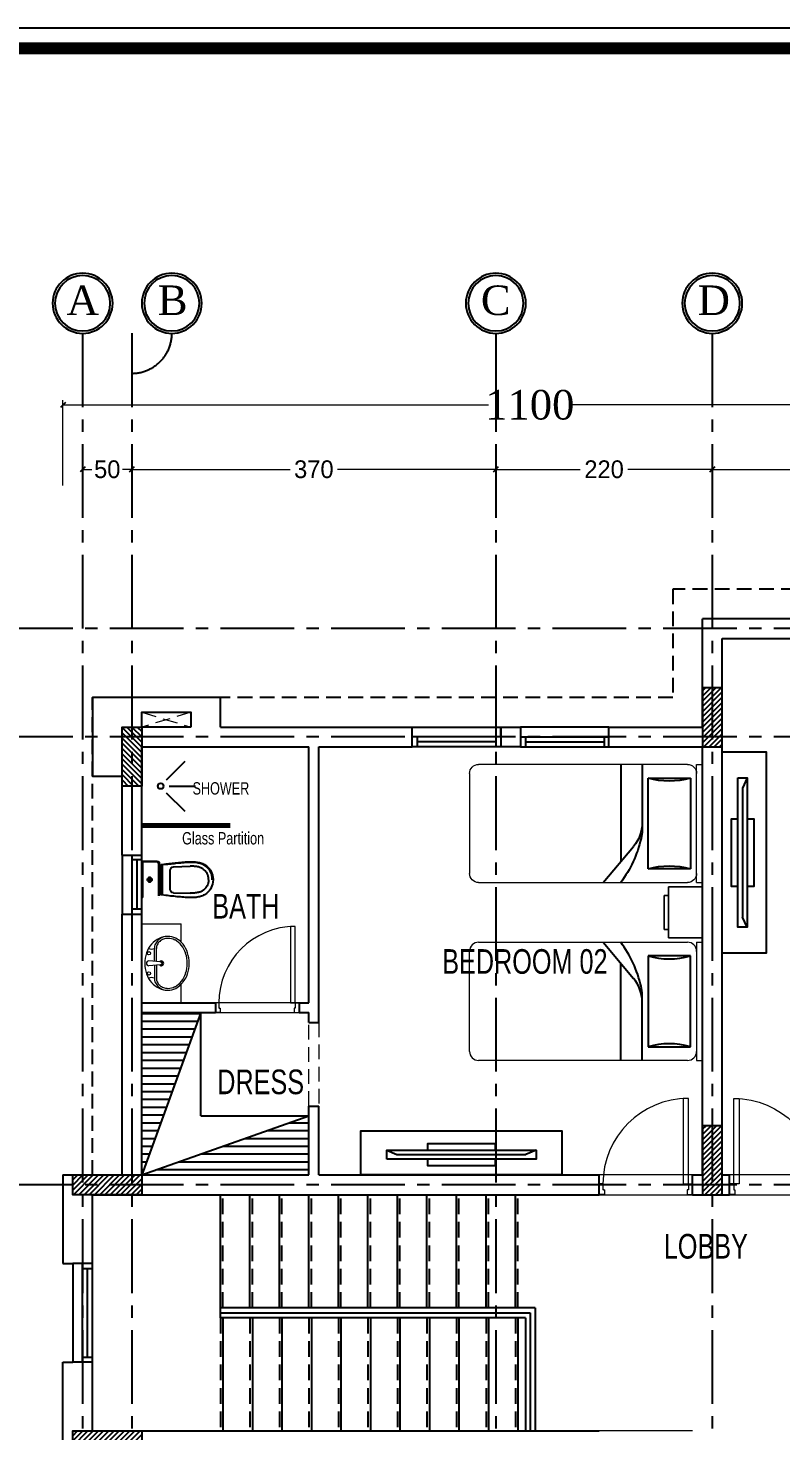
# Model space of a CAD drawing. Header units: centimetres. Extents: x 7997 to 116674, y 1017 to 13844.
# Drawn here: x 95460 to 96225, y 9347 to 10772 of the extents above; entities that cross this region are included whole.
import ezdxf
from ezdxf.enums import TextEntityAlignment as Align

# ---------------------------------------------------------------- set-up
doc = ezdxf.new("R2010")
doc.units = ezdxf.units.CM
doc.header["$LTSCALE"] = 200
doc.header["$PDMODE"] = 2
for name, pattern in [('$0$$1$DASHED', [0.75, 0.5, -0.25]), ('$1$HIDDEN2', [4.7625, 3.175, -1.5875]), ('A-106-Typical Floor Plan$0$HIDDEN', [0.375, 0.25, -0.125]), ('CENTER2', [1.125, 0.75, -0.125, 0.125, -0.125]), ('DASHED', [0.75, 0.5, -0.25])]:
    doc.linetypes.add(name, pattern=pattern)
for name, color, linetype, lineweight in [('$0$$1$HAT', 8, 'Continuous', 9), ('$1$FIXTURE', 6, 'Continuous', 13), ('$1$WALL', 3, 'Continuous', 25), ('FIXTURE', 6, 'Continuous', 13), ('HA', 251, 'Continuous', 0), ('HAT', 8, 'Continuous', 9), ('Layer1', 67, 'Continuous', 9), ('TEXT', 6, 'Continuous', 18), ('WALL', 3, 'Continuous', 25)]:
    doc.layers.add(name, color=color, linetype=linetype, lineweight=lineweight)
for name, color, linetype in [('$0$GRID', 9, 'Continuous'), ('$0$GRID @ 1', 9, 'Continuous'), ('$1$STEPS', 7, 'Continuous'), ('$1$Z-RUBBER', 8, 'Continuous'), ('AXIS', 9, 'CENTER2'), ('BATH-FUR', 8, 'Continuous'), ('COL', 1, 'Continuous'), ('CPBRD-LINES', 11, 'Continuous'), ('DIM', 11, 'Continuous'), ('FUR-DETL', 15, 'Continuous'), ('WIN', 6, 'Continuous'), ('WINDOR', 6, 'Continuous'), ('wipeout', 85, 'Continuous'), ('Z-RUBBER', 8, 'Continuous')]:
    doc.layers.add(name, color=color, linetype=linetype)
doc.styles.add('$0$GRID', font='times.ttf', dxfattribs={"height": 40})
doc.styles.add('style8', font='swisscl.ttf', dxfattribs={"width": 0.8})
doc.styles.add('T1', font='times.ttf')
doc.styles.add('T2', font='')
doc.styles.get('T2').set_extended_font_data('Elisia')
doc.dimstyles.new('NORMAL', dxfattribs={"dimtxt": 18, "dimasz": 5, "dimexe": 5, "dimexo": 5, "dimgap": 1, "dimtad": 0, "dimdec": 0, "dimdsep": 46, "dimtxsty": 'T2', "dimblk1": 'OBLIQUE', "dimblk2": 'OBLIQUE', "dimsah": 1, "dimcen": 0.09, "dimclrd": 4, "dimclre": 4, "dimclrt": 6, "dimadec": 0, "dimazin": 0, "dimtfac": 1, "dimtdec": 0, "dimtofl": 0, "dimtmove": 1, "dimatfit": 2, "dimldrblk": 'OPEN30', "dimfxl": 0, "dimtolj": 1, "dimtzin": 0, "dimlwd": 5, "dimlwe": 5, "dimarcsym": 0})
pattern_1 = [(360, (-18575.255, 12335.017), (9e-15, 7.9375), [])]
pattern_2 = [(45, (-21734.0303, -7392.24753), (-0.08838834765, 0.08838834765), [])]
pattern_3 = [(45, (-33014.8116, -54636.4848), (-2.65165043, 2.65165043), [])]

# ---------------------------------------------------------------- blocks, each defined once
blk = doc.blocks.new('tv')
at = {"layer": 'DIM'}
for p, q in [((36173.4, 35925.4), (36168.8, 35915.1)), ((36168.8, 35915.1), (36168.8, 35783.9)), ((36173.4, 35773.6), (36168.8, 35783.9))]:
    blk.add_line(p, q, dxfattribs=at)
blk.add_lwpolyline([(36164.1, 35925.4), (36173.4, 35925.4), (36173.4, 35773.6), (36164.1, 35773.6)], close=True, dxfattribs=at)
for points in [[(36164.1, 35815.2), (36157.4, 35815.2), (36157.4, 35883.8), (36164.1, 35883.8)], [(36173.4, 35883.8), (36180.1, 35883.8), (36180.1, 35815.2), (36173.4, 35815.2)]]:
    blk.add_lwpolyline(points, dxfattribs=at)
blk = doc.blocks.new('A$C05C90BB0')
for p, q in [((0, 2.499), (0, 2.566)), ((0, 2.566), (1.3, 2.566)), ((0, 2.499), (1.3, 2.499)), ((1.3, 2.499), (1.3, 2.566)), ((0, 0.1), (0, 2.399)), ((1.3, 2.399), (1.3, 0.1)), ((1.2, 0), (0.1, 0))]:
    blk.add_line(p, q)
for centre, start, end in [((0.1, 2.399), 90, 180), ((1.2, 2.399), 0, 90), ((0.1, 0.1), 180, 270), ((1.2, 0.1), 270, 0)]:
    blk.add_arc(centre, 0.1, start, end)
at = {"layer": 'FUR-DETL'}
for p, q in [((0.15, 2.433), (0.15, 1.966)), ((1.15, 2.433), (0.15, 2.433)), ((1.15, 1.966), (1.15, 2.433)), ((0.15, 1.966), (1.15, 1.966)), ((1.3, 1.899), (0.576, 1.899)), ((0, 1.471), (0.398, 1.805)), ((1.3, 1.666), (0.233, 1.666))]:
    blk.add_line(p, q, dxfattribs=at)
for centre, radius, start, end in [((-0.65, 2.199), 0.833, 343.7398, 16.2602), ((1.949, 2.199), 0.833, 163.7398, 196.2602), ((0.797, 0.569), 1.356, 103.3928, 126.0202), ((0.655, 1.5), 0.4, 90, 130.1059), ((0.576, 1.5), 0.4, 90, 103.3928)]:
    blk.add_arc(centre, radius, start, end, dxfattribs=at)
at = {"layer": 'HAT', "ltscale": 150}
for points in [[(-0.609, 2.19), (-0.609, 2.564), (-0.048, 2.564), (-0.048, 2.19)], [(-0.516, 2.143), (-0.516, 2.19), (-0.142, 2.19), (-0.142, 2.143)]]:
    blk.add_lwpolyline(points, close=True, dxfattribs=at)
blk = doc.blocks.new('08-TITLE SHEET-selattin', base_point=(45714.8, -203081.4))
at = {"color": 0}
blk.add_lwpolyline([(51244.8, -203081.4), (45714.8, -203081.4), (45714.8, -206921.4), (51244.8, -206921.4)], close=True, dxfattribs=at)
at = {"color": 0, "linetype": 'ByBlock', "const_width": 17}
blk.add_lwpolyline([(45744.3, -206891.9), (51215.3, -206891.9), (51215.3, -203110.8), (45744.3, -203110.8)], close=True, dxfattribs=at)
at = {"layer": 'HA', "ltscale": 1.2}
blk.add_lwpolyline([(45714.8, -203081.4), (51244.8, -203081.4), (51244.8, -206921.4), (45714.8, -206921.4)], close=True, dxfattribs=at)
blk = doc.blocks.new('A$C397E50C8')
at = {"layer": 'Layer1', "color": 8}
for p, q in [((0.385, 0.322), (0.375, 0.441)), ((0.415, 0.322), (0.424, 0.441)), ((0.8, 0.514), (0.8, 0.114)), ((0.38, 0.385), (0.248, 0.385)), ((0.38, 0.365), (0.248, 0.365)), ((0.42, 0.385), (0.552, 0.385)), ((0.42, 0.365), (0.552, 0.365)), ((0, 0.114), (0.187, 0.114)), ((0.616, 0.114), (0.8, 0.114))]:
    blk.add_line(p, q, dxfattribs=at)
for centre in [(0.298, 0.441), (0.502, 0.441)]:
    blk.add_circle(centre, 0.017, dxfattribs=at)
for centre, radius, start, end in [((0.386, 0.206), 0.275, 109.7015, 130.8429), ((0.2, 0.414), 0.0561, 328.5927, 32.0804), ((0.4, 0.167), 0.316, 90, 109.7015), ((0.4, 0.441), 0.0245, 0, 180), ((0.4, 0.167), 0.316, 70.2985, 90), ((0.414, 0.206), 0.275, 49.1571, 70.2985), ((0.6, 0.414), 0.0561, 147.9196, 211.4073), ((0.332, 0.247), 0.206, 154.3988, 180), ((0.282, 0.247), 0.156, 159.911, 180), ((0.265, 0.253), 0.138, 138.557, 159.911), ((0.365, 0.231), 0.242, 130.8429, 154.3988), ((0.282, 0.247), 0.136, 159.911, 180), ((0.265, 0.253), 0.118, 138.557, 159.911), ((0.255, 0.262), 0.124, 115.1324, 138.557), ((0.255, 0.262), 0.104, 115.1324, 138.557), ((0.248, 0.277), 0.108, 90, 115.1324), ((0.248, 0.277), 0.0879, 90, 115.1324), ((0.4, 0.314), 0.0245, 130.1483, 49.8517), ((0.4, 0.314), 0.017, 151.52, 28.48), ((0.4, 0.323), 0.015, 184.5957, 355.4043), ((0.552, 0.277), 0.108, 64.8676, 90), ((0.552, 0.277), 0.0879, 64.8676, 90), ((0.545, 0.262), 0.104, 41.443, 64.8676), ((0.435, 0.231), 0.242, 25.6012, 49.1571), ((0.545, 0.262), 0.124, 41.443, 64.8676), ((0.535, 0.253), 0.118, 20.089, 41.443), ((0.535, 0.253), 0.138, 20.089, 41.443), ((0.518, 0.247), 0.136, 0, 20.089), ((0.468, 0.247), 0.206, 0, 25.6012), ((0.518, 0.247), 0.156, 0, 20.089), ((0.298, 0.247), 0.172, 180, 207.7048), ((0.298, 0.247), 0.152, 180, 207.7048), ((0.39, 0.318), 0.287, 211.6966, 225.1435), ((0.347, 0.272), 0.208, 207.7048, 231.7336), ((0.453, 0.272), 0.208, 308.2664, 332.2952), ((0.453, 0.272), 0.228, 315.8627, 332.2952), ((0.502, 0.247), 0.152, 332.2952, 0), ((0.502, 0.247), 0.172, 332.2952, 0), ((0.39, 0.318), 0.287, 225.1435, 230.6034), ((0.355, 0.257), 0.218, 227.5536, 253.317), ((0.379, 0.313), 0.259, 231.7336, 251.9061), ((0.39, 0.318), 0.287, 249.6954, 271.4336), ((0.4, 0.377), 0.326, 251.9061, 270), ((0.4, 0.377), 0.346, 269.5314, 270), ((0.4, 0.377), 0.326, 270, 288.0939), ((0.4, 0.377), 0.346, 270, 288.0939), ((0.421, 0.313), 0.259, 288.0939, 308.2664), ((0.421, 0.313), 0.279, 288.0939, 308.2664), ((0.453, 0.272), 0.228, 308.2664, 315.8627)]:
    blk.add_arc(centre, radius, start, end, dxfattribs=at)
blk = doc.blocks.new('CLOSET')
blk.add_wipeout([(-2144343.954, -2148345.497), (-2144343.793, -2148345.497), (-2144343.787, -2148345.499), (-2144343.779, -2148345.505), (-2144343.778, -2148345.508), (-2144343.775, -2148345.515), (-2144343.774, -2148345.519), (-2144343.774, -2148345.848), (-2144343.776, -2148345.856), (-2144343.779, -2148345.861), (-2144343.781, -2148345.864), (-2144343.783, -2148345.866), (-2144343.789, -2148345.869), (-2144343.792, -2148345.87), (-2144343.796, -2148345.87), (-2144343.954, -2148345.87), (-2144343.954, -2148345.506)]).dxf.layer = 'wipeout'
at = {"layer": 'BATH-FUR', "color": 8, "linetype": 'Continuous'}
for p, q in [((-2144343.954, -2148345.87), (-2144343.954, -2148345.497)), ((-2144343.948, -2148345.864), (-2144343.948, -2148345.504)), ((-2144343.905, -2148345.684), (-2144343.843, -2148345.684)), ((-2144343.874, -2148345.653), (-2144343.874, -2148345.715))]:
    blk.add_line(p, q, dxfattribs=at)
blk.add_circle((-2144343.874, -2148345.684), 0.0231, dxfattribs=at)
blk.add_wipeout([(-2144343.753, -2148345.529), (-2144343.691, -2148345.522), (-2144343.66, -2148345.518), (-2144343.643, -2148345.516), (-2144343.619, -2148345.514), (-2144343.602, -2148345.512), (-2144343.58, -2148345.51), (-2144343.566, -2148345.509), (-2144343.544, -2148345.507), (-2144343.527, -2148345.505), (-2144343.504, -2148345.504), (-2144343.482, -2148345.502), (-2144343.462, -2148345.502), (-2144343.443, -2148345.502), (-2144343.43, -2148345.502), (-2144343.424, -2148345.502), (-2144343.406, -2148345.504), (-2144343.401, -2148345.504), (-2144343.384, -2148345.507), (-2144343.368, -2148345.51), (-2144343.358, -2148345.513), (-2144343.346, -2148345.517), (-2144343.34, -2148345.519), (-2144343.331, -2148345.523), (-2144343.321, -2148345.528), (-2144343.309, -2148345.535), (-2144343.304, -2148345.539), (-2144343.297, -2148345.544), (-2144343.292, -2148345.549), (-2144343.284, -2148345.555), (-2144343.276, -2148345.563), (-2144343.264, -2148345.577), (-2144343.252, -2148345.595), (-2144343.248, -2148345.603), (-2144343.242, -2148345.616), (-2144343.239, -2148345.625), (-2144343.236, -2148345.635), (-2144343.234, -2148345.644), (-2144343.233, -2148345.649), (-2144343.231, -2148345.669), (-2144343.23, -2148345.687), (-2144343.231, -2148345.7), (-2144343.232, -2148345.711), (-2144343.234, -2148345.722), (-2144343.235, -2148345.729), (-2144343.239, -2148345.741), (-2144343.242, -2148345.751), (-2144343.244, -2148345.756), (-2144343.25, -2148345.767), (-2144343.252, -2148345.772), (-2144343.259, -2148345.784), (-2144343.268, -2148345.795), (-2144343.278, -2148345.806), (-2144343.292, -2148345.819), (-2144343.299, -2148345.825), (-2144343.31, -2148345.833), (-2144343.317, -2148345.837), (-2144343.327, -2148345.843), (-2144343.337, -2148345.847), (-2144343.353, -2148345.853), (-2144343.363, -2148345.856), (-2144343.379, -2148345.86), (-2144343.401, -2148345.863), (-2144343.437, -2148345.866), (-2144343.464, -2148345.866), (-2144343.494, -2148345.865), (-2144343.519, -2148345.863), (-2144343.544, -2148345.861), (-2144343.577, -2148345.858), (-2144343.611, -2148345.855), (-2144343.627, -2148345.853), (-2144343.656, -2148345.85), (-2144343.673, -2148345.848), (-2144343.694, -2148345.846), (-2144343.722, -2148345.842), (-2144343.753, -2148345.839), (-2144343.753, -2148345.548)]).dxf.layer = 'wipeout'
at = {"color": 8, "ltscale": 0.001, "const_width": 0.000508}
for points in [[(-2144343.954, -2148345.497), (-2144343.796, -2148345.497), (-2144343.791, -2148345.498), (-2144343.784, -2148345.501), (-2144343.779, -2148345.505), (-2144343.776, -2148345.511), (-2144343.774, -2148345.519), (-2144343.774, -2148345.848), (-2144343.776, -2148345.856), (-2144343.779, -2148345.861), (-2144343.781, -2148345.864), (-2144343.785, -2148345.867), (-2144343.792, -2148345.87), (-2144343.796, -2148345.87), (-2144343.954, -2148345.87), (-2144343.954, -2148345.497)], [(-2144343.753, -2148345.529), (-2144343.753, -2148345.839), (-2144343.651, -2148345.85), (-2144343.586, -2148345.857), (-2144343.527, -2148345.862), (-2144343.487, -2148345.865), (-2144343.446, -2148345.866), (-2144343.421, -2148345.865), (-2144343.401, -2148345.863), (-2144343.379, -2148345.86), (-2144343.363, -2148345.856), (-2144343.347, -2148345.851), (-2144343.332, -2148345.845), (-2144343.317, -2148345.837), (-2144343.304, -2148345.829), (-2144343.294, -2148345.821), (-2144343.283, -2148345.811), (-2144343.273, -2148345.801), (-2144343.264, -2148345.79), (-2144343.255, -2148345.778), (-2144343.244, -2148345.756), (-2144343.24, -2148345.746), (-2144343.235, -2148345.729), (-2144343.231, -2148345.708), (-2144343.23, -2148345.693), (-2144343.23, -2148345.681), (-2144343.231, -2148345.665), (-2144343.233, -2148345.649), (-2144343.235, -2148345.639), (-2144343.241, -2148345.62), (-2144343.251, -2148345.598), (-2144343.264, -2148345.577), (-2144343.276, -2148345.563), (-2144343.289, -2148345.551), (-2144343.304, -2148345.539), (-2144343.315, -2148345.532), (-2144343.327, -2148345.525), (-2144343.342, -2148345.518), (-2144343.353, -2148345.515), (-2144343.371, -2148345.51), (-2144343.388, -2148345.506), (-2144343.404, -2148345.504), (-2144343.43, -2148345.502), (-2144343.452, -2148345.502), (-2144343.471, -2148345.502), (-2144343.492, -2148345.503), (-2144343.504, -2148345.504), (-2144343.522, -2148345.505), (-2144343.566, -2148345.509), (-2144343.594, -2148345.511), (-2144343.622, -2148345.514), (-2144343.651, -2148345.517), (-2144343.691, -2148345.522), (-2144343.753, -2148345.529)]]:
    blk.add_lwpolyline(points, dxfattribs=at)
at = {"layer": 'BATH-FUR', "color": 8, "linetype": 'Continuous'}
for p, q in [((-2144343.781, -2148345.519), (-2144343.781, -2148345.848)), ((-2144343.774, -2148345.519), (-2144343.774, -2148345.848)), ((-2144343.746, -2148345.535), (-2144343.746, -2148345.833)), ((-2144343.664, -2148345.584), (-2144343.664, -2148345.782)), ((-2144343.632, -2148345.551), (-2144343.463, -2148345.546)), ((-2144343.796, -2148345.87), (-2144343.954, -2148345.87)), ((-2144343.796, -2148345.864), (-2144343.948, -2148345.864)), ((-2144343.632, -2148345.815), (-2144343.463, -2148345.82))]:
    blk.add_line(p, q, dxfattribs=at)
for points in [[(-2144343.23, -2148345.684), (-2144343.231, -2148345.66), (-2144343.235, -2148345.639), (-2144343.241, -2148345.62), (-2144343.248, -2148345.603), (-2144343.256, -2148345.588), (-2144343.266, -2148345.575), (-2144343.276, -2148345.563), (-2144343.286, -2148345.553), (-2144343.297, -2148345.544), (-2144343.307, -2148345.537), (-2144343.317, -2148345.53), (-2144343.327, -2148345.525), (-2144343.337, -2148345.52), (-2144343.347, -2148345.516), (-2144343.358, -2148345.513), (-2144343.368, -2148345.51), (-2144343.379, -2148345.508), (-2144343.39, -2148345.506), (-2144343.401, -2148345.504), (-2144343.412, -2148345.503), (-2144343.424, -2148345.502), (-2144343.437, -2148345.502), (-2144343.45, -2148345.502), (-2144343.464, -2148345.502), (-2144343.479, -2148345.502), (-2144343.494, -2148345.503), (-2144343.51, -2148345.504), (-2144343.527, -2148345.505), (-2144343.544, -2148345.507), (-2144343.561, -2148345.508), (-2144343.577, -2148345.51), (-2144343.594, -2148345.511), (-2144343.611, -2148345.513), (-2144343.627, -2148345.515), (-2144343.643, -2148345.516), (-2144343.66, -2148345.518), (-2144343.676, -2148345.52), (-2144343.694, -2148345.522), (-2144343.711, -2148345.524), (-2144343.753, -2148345.529), (-2144343.753, -2148345.839), (-2144343.711, -2148345.844), (-2144343.694, -2148345.846), (-2144343.676, -2148345.848), (-2144343.66, -2148345.849), (-2144343.643, -2148345.851), (-2144343.627, -2148345.853), (-2144343.611, -2148345.855), (-2144343.594, -2148345.856), (-2144343.577, -2148345.858), (-2144343.561, -2148345.859), (-2144343.544, -2148345.861), (-2144343.527, -2148345.862), (-2144343.51, -2148345.864), (-2144343.494, -2148345.865), (-2144343.479, -2148345.865), (-2144343.464, -2148345.866), (-2144343.45, -2148345.866), (-2144343.437, -2148345.866), (-2144343.424, -2148345.865), (-2144343.412, -2148345.865), (-2144343.401, -2148345.863), (-2144343.39, -2148345.862), (-2144343.379, -2148345.86), (-2144343.368, -2148345.857), (-2144343.358, -2148345.855), (-2144343.347, -2148345.851), (-2144343.337, -2148345.847), (-2144343.327, -2148345.843), (-2144343.317, -2148345.837), (-2144343.307, -2148345.831), (-2144343.297, -2148345.823), (-2144343.286, -2148345.815), (-2144343.276, -2148345.804), (-2144343.266, -2148345.793), (-2144343.256, -2148345.78), (-2144343.248, -2148345.765), (-2144343.241, -2148345.748), (-2144343.235, -2148345.729), (-2144343.231, -2148345.708), (-2144343.23, -2148345.684)], [(-2144343.237, -2148345.683), (-2144343.238, -2148345.707), (-2144343.241, -2148345.727), (-2144343.247, -2148345.746), (-2144343.254, -2148345.762), (-2144343.262, -2148345.776), (-2144343.271, -2148345.789), (-2144343.281, -2148345.8), (-2144343.291, -2148345.81), (-2144343.301, -2148345.818), (-2144343.311, -2148345.825), (-2144343.32, -2148345.832), (-2144343.33, -2148345.837), (-2144343.34, -2148345.841), (-2144343.35, -2148345.845), (-2144343.36, -2148345.848), (-2144343.37, -2148345.851), (-2144343.38, -2148345.853), (-2144343.391, -2148345.855), (-2144343.401, -2148345.857), (-2144343.413, -2148345.858), (-2144343.424, -2148345.859), (-2144343.437, -2148345.859), (-2144343.45, -2148345.86), (-2144343.464, -2148345.859), (-2144343.478, -2148345.859), (-2144343.494, -2148345.858), (-2144343.51, -2148345.857), (-2144343.526, -2148345.856), (-2144343.543, -2148345.854), (-2144343.56, -2148345.853), (-2144343.577, -2148345.851), (-2144343.594, -2148345.85), (-2144343.61, -2148345.848), (-2144343.626, -2148345.846), (-2144343.643, -2148345.845), (-2144343.659, -2148345.843), (-2144343.676, -2148345.841), (-2144343.693, -2148345.839), (-2144343.711, -2148345.837), (-2144343.746, -2148345.833), (-2144343.746, -2148345.535)], [(-2144343.275, -2148345.682), (-2144343.276, -2148345.664), (-2144343.279, -2148345.648), (-2144343.283, -2148345.634), (-2144343.289, -2148345.622), (-2144343.295, -2148345.611), (-2144343.302, -2148345.602), (-2144343.309, -2148345.593), (-2144343.317, -2148345.586), (-2144343.325, -2148345.579), (-2144343.333, -2148345.573), (-2144343.34, -2148345.568), (-2144343.348, -2148345.565), (-2144343.355, -2148345.561), (-2144343.363, -2148345.558), (-2144343.371, -2148345.556), (-2144343.379, -2148345.554), (-2144343.388, -2148345.552), (-2144343.397, -2148345.55), (-2144343.407, -2148345.549), (-2144343.417, -2148345.548), (-2144343.427, -2148345.547), (-2144343.438, -2148345.546), (-2144343.463, -2148345.546)], [(-2144343.275, -2148345.685), (-2144343.276, -2148345.703), (-2144343.279, -2148345.719), (-2144343.283, -2148345.733), (-2144343.289, -2148345.745), (-2144343.295, -2148345.756), (-2144343.302, -2148345.765), (-2144343.309, -2148345.773), (-2144343.317, -2148345.781), (-2144343.325, -2148345.788), (-2144343.333, -2148345.794), (-2144343.34, -2148345.798), (-2144343.348, -2148345.802), (-2144343.355, -2148345.805), (-2144343.363, -2148345.808), (-2144343.371, -2148345.811), (-2144343.379, -2148345.813), (-2144343.388, -2148345.815), (-2144343.397, -2148345.817), (-2144343.407, -2148345.818), (-2144343.417, -2148345.819), (-2144343.427, -2148345.82), (-2144343.438, -2148345.82), (-2144343.463, -2148345.82)]]:
    blk.add_lwpolyline(points, dxfattribs=at)
for centre, radius, start, end in [((-2144343.631, -2148345.584), 0.0329, 91.6968, 180), ((-2144343.796, -2148345.848), 0.0219, 270, 0), ((-2144343.796, -2148345.848), 0.0153, 270, 0), ((-2144343.631, -2148345.782), 0.0329, 180, 268.3032)]:
    blk.add_arc(centre, radius, start, end, dxfattribs=at)
blk = doc.blocks.new('A$C414D25BB')
at = {"layer": 'Z-RUBBER', "ltscale": 0.05}
h = blk.add_hatch(dxfattribs=at)
h.set_pattern_fill('ANSI31', color=256, style=0)
h.set_pattern_definition(pattern_2)
h.paths.add_polyline_path([(0.114, 0.062, -5.138733), (0.115, 0.062), (0.115, 0.06), (0.116, 0.06), (0.115, 0.058), (0.116, 0.058), (0.115, 0.056), (0.113, 0.058), (0.114, 0.058), (0.113, 0.06), (0.114, 0.06)])
at = {"layer": 'FIXTURE'}
for p, q in [((0.857, 0.916), (0.857, 0.116)), ((0.907, 0.916), (0.857, 0.916)), ((0.907, 0.116), (0.907, 0.916)), ((0.107, 0.116), (0.072, 0.116)), ((0.072, 0.116), (0.072, 0.016)), ((0.122, 0.016), (0.072, 0.016)), ((0.107, 0.116), (0.107, 0.062)), ((0.119, 0.062), (0.107, 0.062)), ((0.112, 0.062), (0.122, 0.062)), ((0.122, 0.062), (0.122, 0.016)), ((0.857, 0.116), (0.907, 0.116)), ((0.907, 0.062), (0.897, 0.062)), ((0.897, 0.062), (0.897, 0.016)), ((0.897, 0.016), (0.947, 0.016)), ((0.907, 0.116), (0.947, 0.116)), ((0.907, 0.116), (0.907, 0.062)), ((0.947, 0.116), (0.947, 0.016))]:
    blk.add_line(p, q, dxfattribs=at)
blk.add_lwpolyline([(0.905, 0.062), (0.904, 0.062)], dxfattribs=at)
blk.add_arc((0.907, 0.116), 0.8, 90, 180, dxfattribs=at)
blk = doc.blocks.new('$1$A$C414D25BB')
at = {"layer": '$1$Z-RUBBER', "ltscale": 0.05}
h = blk.add_hatch(dxfattribs=at)
h.set_pattern_fill('ANSI31', color=256, style=0)
h.set_pattern_definition(pattern_2)
h.paths.add_polyline_path([(0.114, 0.062, -5.138733), (0.115, 0.062), (0.115, 0.06), (0.116, 0.06), (0.115, 0.058), (0.116, 0.058), (0.115, 0.056), (0.113, 0.058), (0.114, 0.058), (0.113, 0.06), (0.114, 0.06)])
at = {"layer": '$1$FIXTURE'}
for p, q in [((0.857, 0.916), (0.857, 0.116)), ((0.907, 0.916), (0.857, 0.916)), ((0.907, 0.116), (0.907, 0.916)), ((0.107, 0.116), (0.072, 0.116)), ((0.072, 0.116), (0.072, 0.016)), ((0.122, 0.016), (0.072, 0.016)), ((0.107, 0.116), (0.107, 0.062)), ((0.119, 0.062), (0.107, 0.062)), ((0.112, 0.062), (0.122, 0.062)), ((0.122, 0.062), (0.122, 0.016)), ((0.857, 0.116), (0.907, 0.116)), ((0.907, 0.062), (0.897, 0.062)), ((0.897, 0.062), (0.897, 0.016)), ((0.897, 0.016), (0.947, 0.016)), ((0.907, 0.116), (0.947, 0.116)), ((0.907, 0.116), (0.907, 0.062)), ((0.947, 0.116), (0.947, 0.016))]:
    blk.add_line(p, q, dxfattribs=at)
blk.add_lwpolyline([(0.905, 0.062), (0.904, 0.062)], dxfattribs=at)
blk.add_arc((0.907, 0.116), 0.8, 90, 180, dxfattribs=at)
blk = doc.blocks.new('06-FF COLUMNS-Essa', base_point=(38719.9, 8657))
at = {"layer": 'COL', "ltscale": 0.05}
h = blk.add_hatch(dxfattribs=at)
h.set_pattern_fill('ANSI31', color=8, scale=30)
h.set_pattern_definition(pattern_3)
h.paths.add_polyline_path([(39339.9, 10042), (39359.9, 10042), (39359.9, 10102), (39339.9, 10102)])
h = blk.add_hatch(dxfattribs=at)
h.set_pattern_fill('ANSI31', color=8, scale=30, angle=-90)
h.set_pattern_definition([(315, (-25928.6265, 81826.674), (2.65165043, 2.65165043), [])])
h.paths.add_polyline_path([(38769.9, 10062), (38769.9, 10002), (38749.9, 10002), (38749.9, 10062)])
h = blk.add_hatch(dxfattribs=at)
h.set_pattern_fill('ANSI31', color=8, scale=30)
h.set_pattern_definition(pattern_3)
h.paths.add_polyline_path([(39339.9, 9587), (39359.9, 9587), (39359.9, 9657), (39339.9, 9657)])
h = blk.add_hatch(dxfattribs=at)
h.set_pattern_fill('ANSI31', color=8, scale=30)
h.set_pattern_definition(pattern_3)
h.paths.add_polyline_path([(38769.9, 9587), (38699.9, 9587), (38699.9, 9607), (38769.9, 9607)])
h = blk.add_hatch(dxfattribs=at)
h.set_pattern_fill('ANSI31', color=8, scale=30)
h.set_pattern_definition(pattern_3)
h.paths.add_polyline_path([(38769.9, 9327), (38699.9, 9327), (38699.9, 9347), (38769.9, 9347)])
at = {"layer": 'COL'}
for points in [[(39339.9, 10042), (39359.9, 10042), (39359.9, 10102), (39339.9, 10102)], [(38769.9, 10062), (38769.9, 10002), (38749.9, 10002), (38749.9, 10062)], [(39339.9, 9587), (39359.9, 9587), (39359.9, 9657), (39339.9, 9657)], [(38769.9, 9587), (38699.9, 9587), (38699.9, 9607), (38769.9, 9607)], [(38769.9, 9327), (38699.9, 9327), (38699.9, 9347), (38769.9, 9347)]]:
    blk.add_lwpolyline(points, close=True, dxfattribs=at)
blk = doc.blocks.new('03-FIRST FLOOR PLAN-selattin', base_point=(31015.7, 25621.5))
at = {"layer": 'CPBRD-LINES'}
h = blk.add_hatch(dxfattribs=at)
h.set_pattern_fill('ANSI31', color=256, scale=2.5, angle=315, style=0)
h.set_pattern_definition(pattern_1)
h.paths.add_polyline_path([(29995.7, 25026.5), (30055.7, 25191.5), (29995.7, 25191.5)])
h = blk.add_hatch(dxfattribs=at)
h.set_pattern_fill('ANSI31', color=256, scale=2.5, angle=315, style=0)
h.set_pattern_definition(pattern_1)
h.paths.add_polyline_path([(30165.7, 25086.5), (29995.7, 25026.5), (30165.7, 25026.5)])
at = {"layer": '$0$$1$HAT', "linetype": '$0$$1$DASHED', "ltscale": 0.15}
for p, q in [((29995.7, 25496.5), (30045.7, 25481.5)), ((30045.7, 25496.5), (29995.7, 25481.5))]:
    blk.add_line(p, q, dxfattribs=at)
at = {"layer": '$1$STEPS'}
for p, q in [((30075.7, 24891.5), (30075.7, 25006.5)), ((30105.7, 24891.5), (30105.7, 25006.5)), ((30135.7, 24891.5), (30135.7, 25006.5)), ((30165.7, 24891.5), (30165.7, 25006.5)), ((30195.7, 24891.5), (30195.7, 25006.5)), ((30225.7, 24891.5), (30225.7, 25006.5)), ((30255.7, 24891.5), (30255.7, 25006.5)), ((30285.7, 24891.5), (30285.7, 25006.5)), ((30315.7, 24891.5), (30315.7, 25006.5)), ((30345.7, 24891.5), (30345.7, 25006.5)), ((30375.7, 24891.5), (30375.7, 25006.5)), ((30390.7, 24886.5), (30390.7, 24766.5)), ((30395.7, 24891.5), (30395.7, 24766.5)), ((30078.2, 24881.5), (30078.2, 24766.5)), ((30108.2, 24881.5), (30108.2, 24766.5)), ((30138.2, 24881.5), (30138.2, 24766.5)), ((30168.2, 24881.5), (30168.2, 24766.5)), ((30198.2, 24881.5), (30198.2, 24766.5)), ((30228.2, 24881.5), (30228.2, 24766.5)), ((30258.2, 24881.5), (30258.2, 24766.5)), ((30288.2, 24881.5), (30288.2, 24766.5)), ((30318.2, 24881.5), (30318.2, 24766.5)), ((30348.2, 24881.5), (30348.2, 24766.5)), ((30378.2, 24881.5), (30378.2, 24766.5)), ((30385.7, 24881.5), (30385.7, 24766.5))]:
    blk.add_line(p, q, dxfattribs=at)
at = {"layer": '$1$STEPS', "color": 8, "linetype": '$1$HIDDEN2', "ltscale": 0.025}
for p, q in [((30078.2, 24891.5), (30078.2, 25006.5)), ((30108.2, 24891.5), (30108.2, 25006.5)), ((30138.2, 24891.5), (30138.2, 25006.5)), ((30168.2, 24891.5), (30168.2, 25006.5)), ((30198.2, 24891.5), (30198.2, 25006.5)), ((30228.2, 24891.5), (30228.2, 25006.5)), ((30258.2, 24891.5), (30258.2, 25006.5)), ((30288.2, 24891.5), (30288.2, 25006.5)), ((30318.2, 24891.5), (30318.2, 25006.5)), ((30348.2, 24891.5), (30348.2, 25006.5)), ((30378.2, 24891.5), (30378.2, 25006.5)), ((30075.7, 24881.5), (30075.7, 24766.5)), ((30105.7, 24881.5), (30105.7, 24766.5)), ((30135.7, 24881.5), (30135.7, 24766.5)), ((30165.7, 24881.5), (30165.7, 24766.5)), ((30195.7, 24881.5), (30195.7, 24766.5)), ((30225.7, 24881.5), (30225.7, 24766.5)), ((30255.7, 24881.5), (30255.7, 24766.5)), ((30285.7, 24881.5), (30285.7, 24766.5)), ((30315.7, 24881.5), (30315.7, 24766.5)), ((30345.7, 24881.5), (30345.7, 24766.5)), ((30375.7, 24881.5), (30375.7, 24766.5))]:
    blk.add_line(p, q, dxfattribs=at)
at = {"layer": '$1$STEPS', "ltscale": 0.025}
for p, q in [((30075.7, 24881.5), (30075.7, 24891.5)), ((30395.7, 24891.5), (30075.7, 24891.5)), ((30075.7, 24886.5), (30390.7, 24886.5)), ((30385.7, 24881.5), (30075.7, 24881.5))]:
    blk.add_line(p, q, dxfattribs=at)
at = {"layer": 'BATH-FUR'}
for p, q in [((30020.9, 25428), (30039.8, 25446.8)), ((30020.7, 25414.8), (30039.6, 25396)), ((30023.8, 25421.5), (30050.5, 25421.5))]:
    blk.add_line(p, q, dxfattribs=at)
blk.add_circle((30015, 25421.5), 2.88, dxfattribs=at)
at = {"layer": 'CPBRD-LINES'}
for p, q in [((30055.7, 25191.5), (29995.7, 25026.5)), ((30055.7, 25086.5), (30055.7, 25191.5)), ((29995.7, 25026.5), (30165.7, 25086.5)), ((30055.7, 25086.5), (30165.7, 25086.5))]:
    blk.add_line(p, q, dxfattribs=at)
at = {"layer": 'HAT', "ltscale": 0.15}
for p, q in [((30155.7, 25201.5), (30070.7, 25201.5)), ((30070.7, 25191.5), (30155.7, 25191.5)), ((30555.7, 25026.5), (30460.7, 25026.5)), ((30688.2, 25026.5), (30593.2, 25026.5)), ((30460.7, 25006.5), (30555.7, 25006.5)), ((30593.2, 25006.5), (30688.2, 25006.5)), ((30555.7, 24766.5), (30460.7, 24766.5))]:
    blk.add_line(p, q, dxfattribs=at)
at = {"layer": 'HAT', "linetype": 'DASHED', "ltscale": 0.15}
for p, q in [((30165.7, 25096.5), (30165.7, 25181.5)), ((30175.7, 25181.5), (30175.7, 25096.5))]:
    blk.add_line(p, q, dxfattribs=at)
at = {"layer": 'WALL'}
for p, q in [((30565.7, 25481.5), (30565.7, 25591.5)), ((30675.7, 25591.5), (30565.7, 25591.5)), ((30585.7, 25026.5), (30585.7, 25571.5)), ((30585.7, 25571.5), (30675.7, 25571.5)), ((30045.7, 25481.5), (29995.7, 25481.5)), ((30075.7, 25481.5), (30270.7, 25481.5)), ((30270.7, 25461.5), (30270.7, 25481.5)), ((30360.7, 25481.5), (30360.7, 25461.5)), ((30360.7, 25471.5), (30360.7, 25481.5)), ((30360.7, 25481.5), (30380.7, 25481.5)), ((30380.7, 25481.5), (30380.7, 25461.5)), ((30470.7, 25461.5), (30470.7, 25481.5)), ((30470.7, 25481.5), (30565.7, 25481.5)), ((29995.7, 25461.5), (30165.7, 25461.5)), ((30165.7, 25201.5), (30165.7, 25461.5)), ((30175.7, 25181.5), (30175.7, 25461.5)), ((30175.7, 25461.5), (30270.7, 25461.5)), ((30380.7, 25461.5), (30360.7, 25461.5)), ((30470.7, 25461.5), (30565.7, 25461.5)), ((30565.7, 25026.5), (30565.7, 25461.5)), ((29975.7, 25351.5), (29975.7, 25431.5)), ((29975.7, 25351.5), (29995.7, 25351.5)), ((29975.7, 25291.5), (29995.7, 25291.5)), ((29975.7, 25026.5), (29975.7, 25291.5)), ((29995.7, 25026.5), (29995.7, 25291.5)), ((29995.7, 25201.5), (30070.7, 25201.5)), ((30070.7, 25201.5), (30070.7, 25191.5)), ((30155.7, 25201.5), (30165.7, 25201.5)), ((30155.7, 25201.5), (30155.7, 25191.5)), ((29995.7, 25191.5), (30070.7, 25191.5)), ((30155.7, 25191.5), (30165.7, 25191.5)), ((30165.7, 25181.5), (30165.7, 25191.5)), ((30165.7, 25181.5), (30175.7, 25181.5)), ((30165.7, 25026.5), (30165.7, 25096.5)), ((30165.7, 25096.5), (30175.7, 25096.5)), ((30175.7, 25026.5), (30175.7, 25096.5)), ((29915.7, 25026.5), (29975.7, 25026.5)), ((29995.7, 25026.5), (30165.7, 25026.5)), ((30175.7, 25026.5), (30460.7, 25026.5)), ((30460.7, 25006.5), (30460.7, 25026.5)), ((30555.7, 25026.5), (30565.7, 25026.5)), ((30555.7, 25006.5), (30555.7, 25026.5)), ((30585.7, 25026.5), (30593.2, 25026.5)), ((30593.2, 25006.5), (30593.2, 25026.5)), ((29945.7, 25006.5), (30460.7, 25006.5)), ((29945.7, 24936.5), (29945.7, 25006.5)), ((30555.7, 25006.5), (30593.2, 25006.5)), ((29945.7, 24936.5), (29925.7, 24936.5)), ((29945.7, 24836.5), (29925.7, 24836.5)), ((29945.7, 24766.5), (29945.7, 24836.5)), ((29945.7, 24766.5), (30460.7, 24766.5))]:
    blk.add_line(p, q, dxfattribs=at)
at = {"layer": 'WALL', "color": 8, "linetype": 'A-106-Typical Floor Plan$0$HIDDEN', "ltscale": 0.3}
blk.add_line((29945.7, 25026.5), (29945.7, 25511.5), dxfattribs=at)
at = {"layer": 'WALL', "ltscale": 150}
for p, q in [((29915.7, 25026.5), (29915.7, 24936.5)), ((29915.7, 24936.5), (29925.7, 24936.5)), ((29915.7, 24746.5), (29915.7, 24836.5)), ((29915.7, 24836.5), (29925.7, 24836.5))]:
    blk.add_line(p, q, dxfattribs=at)
at = {"layer": 'WALL', "color": 8, "linetype": 'A-106-Typical Floor Plan$0$HIDDEN', "ltscale": 0.3}
blk.add_lwpolyline([(30885.7, 25621.5), (30535.7, 25621.5), (30535.7, 25511.5), (29945.7, 25511.5)], dxfattribs=at)
at = {"layer": 'WALL'}
for points in [[(30075.7, 25481.5), (30075.7, 25511.5), (29945.7, 25511.5), (29945.7, 25431.5), (29975.7, 25431.5)], [(29995.7, 25481.5), (29995.7, 25496.5), (30045.7, 25496.5), (30045.7, 25481.5)]]:
    blk.add_lwpolyline(points, dxfattribs=at)
at = {"layer": 'WIN', "const_width": 5}
blk.add_lwpolyline([(29995.7, 25381.5), (30085.7, 25381.5)], dxfattribs=at)
at = {"layer": 'WINDOR'}
for p, q in [((30270.7, 25481.5), (30360.7, 25481.5)), ((30470.7, 25481.5), (30380.7, 25481.5)), ((30360.7, 25471.5), (30270.7, 25471.5)), ((30275.7, 25471.5), (30275.7, 25461.5)), ((30355.7, 25466.5), (30275.7, 25466.5)), ((30355.7, 25471.5), (30355.7, 25461.5)), ((30380.7, 25471.5), (30470.7, 25471.5)), ((30385.7, 25471.5), (30385.7, 25461.5)), ((30385.7, 25466.5), (30465.7, 25466.5)), ((30465.7, 25471.5), (30465.7, 25461.5)), ((30360.7, 25461.5), (30270.7, 25461.5)), ((30360.7, 25461.5), (30270.7, 25461.5)), ((30380.7, 25461.5), (30470.7, 25461.5)), ((30380.7, 25461.5), (30470.7, 25461.5)), ((29975.7, 25351.5), (29975.7, 25291.5)), ((29985.7, 25351.5), (29985.7, 25291.5)), ((29995.7, 25346.5), (29985.7, 25346.5)), ((29990.7, 25346.5), (29990.7, 25296.5)), ((29995.7, 25291.5), (29995.7, 25351.5)), ((29995.7, 25296.5), (29985.7, 25296.5)), ((29925.7, 24936.5), (29925.7, 24836.5)), ((29935.7, 24836.5), (29935.7, 24936.5)), ((29935.7, 24931.5), (29945.7, 24931.5)), ((29940.7, 24841.5), (29940.7, 24931.5)), ((29945.7, 24836.5), (29945.7, 24936.5)), ((29935.7, 24841.5), (29945.7, 24841.5))]:
    blk.add_line(p, q, dxfattribs=at)
at = {"layer": '$1$WALL', "color": 0, "xscale": 97.14285718560265, "yscale": 97.14285718560265, "zscale": 97.14285718560265}
blk.add_blockref('$1$A$C414D25BB', (30063.7, 25190), dxfattribs=at)
at = {"layer": 'WALL', "xscale": 100, "yscale": 100, "zscale": 100, "rotation": 90.00000028018398}
blk.add_blockref('A$C397E50C8', (30047.1, 25201.5), dxfattribs=at)
at = {"layer": 'WALL', "color": 0, "yscale": 108.5714285607147, "zscale": 108.5714285607147}
for p, xscale in [((30452.9, 25004.8), 108.5714285607147), ((30696.1, 25004.8), -108.5714285607147)]:
    blk.add_blockref('A$C414D25BB', p, dxfattribs=dict(at, xscale=xscale))
at = {"layer": 'TEXT', "style": 'style8'}
for s, height, p in [('SHOWER', 12.5, (30047.4, 25413)), ('Glass Partition', 12.5, (30036.8, 25362.3)), ('BATH', 25, (30067.5, 25287)), ('BEDROOM 02', 25, (30301.2, 25230.9)), ('DRESS', 25, (30072.5, 25108.6)), ('LOBBY', 25, (30526.4, 24941.6))]:
    blk.add_text(s, height=height, dxfattribs=at).set_placement(p)
at = {"layer": 'BATH-FUR', "xscale": -100, "yscale": 100, "zscale": 100, "rotation": 180}
blk.add_blockref('CLOSET', (214464391.2, -214809241.9), dxfattribs=at)
at = {"layer": 'WALL'}
blk.add_line((29995.7, 25351.5), (29995.7, 25461.5), dxfattribs=at)
at = {"color": 6, "ltscale": 2}
blk.add_blockref('06-FF COLUMNS-Essa', (29945.7, 24076.5), dxfattribs=at)
blk = doc.blocks.new('*U1678')
at = {"layer": '$0$GRID', "linetype": 'ByBlock', "ltscale": 100}
for radius in [40.7, 37.5]:
    blk.add_circle((0, 0), radius, dxfattribs=at)
at = {"layer": '$0$GRID', "style": '$0$GRID'}
blk.add_attdef('A1', text='', height=40, dxfattribs=at).set_placement((0, 4.2), align=Align.MIDDLE_CENTER)
blk = doc.blocks.new('*U1725')
at = {"layer": '$0$GRID', "linetype": 'Continuous'}
ref = blk.add_blockref('*U1678', (37178.1, 7492.5), dxfattribs=dict(at, xscale=-0.75, yscale=0.75, zscale=0.75))
ref.add_attrib('A1', 'A', dxfattribs={"layer": '$0$GRID @ 1', "height": 30, "style": '$0$GRID'}).set_placement((37178.2, 7495.6), align=Align.MIDDLE_CENTER)
blk = doc.blocks.new('_OBLIQUE')
at = {"color": 0, "linetype": 'ByBlock'}
blk.add_line((-0.5, -0.5), (0.5, 0.5), dxfattribs=at)
blk = doc.blocks.new('*D1679')
at = {"layer": 'Defpoints', "color": 0, "transparency": 16777216}
for p in [(37178.1, 7323.8), (37228.1, 7323.8), (37228.1, 7323.8)]:
    blk.add_point(p, dxfattribs=at)
at = {"layer": 'DIM', "color": 4, "lineweight": 5, "transparency": 16777216}
for p, q in [((37178.1, 7323.8), (37187.5, 7323.8)), ((37228.1, 7323.8), (37218.6, 7323.8))]:
    blk.add_line(p, q, dxfattribs=at)
at = {"layer": 'DIM', "color": 4, "lineweight": 5, "transparency": 16777216, "xscale": 5, "yscale": 5, "zscale": 5, "rotation": 180}
blk.add_blockref('_OBLIQUE', (37178.1, 7323.8), dxfattribs=at)
at = {"layer": 'DIM', "color": 4, "lineweight": 5, "transparency": 16777216, "xscale": 5, "yscale": 5, "zscale": 5}
blk.add_blockref('_OBLIQUE', (37228.1, 7323.8), dxfattribs=at)
at = {"layer": 'DIM', "color": 6, "transparency": 16777216, "insert": (37203.1, 7323.8), "char_height": 18, "attachment_point": 5, "style": 'T2'}
blk.add_mtext('\\A1;50', dxfattribs=at)
blk = doc.blocks.new('_Open30')
at = {"color": 0, "linetype": 'ByBlock', "lineweight": -2}
for p, q in [((-1, 0.27), (0, 0)), ((0, 0), (-1, -0.27)), ((0, 0), (-1, 0))]:
    blk.add_line(p, q, dxfattribs=at)
blk = doc.blocks.new('*D1680')
at = {"layer": 'Defpoints', "color": 0, "transparency": 16777216}
for p in [(37228.1, 7323.8), (37598.1, 7323.8), (37598.1, 7323.8)]:
    blk.add_point(p, dxfattribs=at)
at = {"layer": 'DIM', "color": 4, "lineweight": 5, "transparency": 16777216}
for p, q in [((37228.1, 7323.8), (37388.9, 7323.8)), ((37598.1, 7323.8), (37437.2, 7323.8))]:
    blk.add_line(p, q, dxfattribs=at)
at = {"layer": 'DIM', "color": 4, "lineweight": 5, "transparency": 16777216, "xscale": 5, "yscale": 5, "zscale": 5, "rotation": 180}
blk.add_blockref('_OBLIQUE', (37228.1, 7323.8), dxfattribs=at)
at = {"layer": 'DIM', "color": 4, "lineweight": 5, "transparency": 16777216, "xscale": 5, "yscale": 5, "zscale": 5}
blk.add_blockref('_OBLIQUE', (37598.1, 7323.8), dxfattribs=at)
at = {"layer": 'DIM', "color": 6, "transparency": 16777216, "insert": (37413.1, 7323.8), "char_height": 18, "attachment_point": 5, "style": 'T2'}
blk.add_mtext('\\A1;370', dxfattribs=at)
blk = doc.blocks.new('*D1681')
at = {"layer": 'Defpoints', "color": 0, "transparency": 16777216}
for p in [(37598.1, 7323.8), (37818.1, 7323.8), (37818.1, 7323.8)]:
    blk.add_point(p, dxfattribs=at)
at = {"layer": 'DIM', "color": 4, "lineweight": 5, "transparency": 16777216}
for p, q in [((37598.1, 7323.8), (37683.9, 7323.8)), ((37818.1, 7323.8), (37732.2, 7323.8))]:
    blk.add_line(p, q, dxfattribs=at)
at = {"layer": 'DIM', "color": 4, "lineweight": 5, "transparency": 16777216, "xscale": 5, "yscale": 5, "zscale": 5, "rotation": 180}
blk.add_blockref('_OBLIQUE', (37598.1, 7323.8), dxfattribs=at)
at = {"layer": 'DIM', "color": 4, "lineweight": 5, "transparency": 16777216, "xscale": 5, "yscale": 5, "zscale": 5}
blk.add_blockref('_OBLIQUE', (37818.1, 7323.8), dxfattribs=at)
at = {"layer": 'DIM', "color": 6, "transparency": 16777216, "insert": (37708.1, 7323.8), "char_height": 18, "attachment_point": 5, "style": 'T2'}
blk.add_mtext('\\A1;220', dxfattribs=at)
blk = doc.blocks.new('*D1682')
at = {"layer": 'Defpoints', "color": 0, "transparency": 16777216}
for p in [(37818.1, 7323.8), (38218.1, 7323.8), (38218.1, 7323.8)]:
    blk.add_point(p, dxfattribs=at)
at = {"layer": 'DIM', "color": 4, "lineweight": 5, "transparency": 16777216}
for p, q in [((37818.1, 7323.8), (37993.9, 7323.8)), ((38218.1, 7323.8), (38042.2, 7323.8))]:
    blk.add_line(p, q, dxfattribs=at)
at = {"layer": 'DIM', "color": 4, "lineweight": 5, "transparency": 16777216, "xscale": 5, "yscale": 5, "zscale": 5, "rotation": 180}
blk.add_blockref('_OBLIQUE', (37818.1, 7323.8), dxfattribs=at)
at = {"layer": 'DIM', "color": 4, "lineweight": 5, "transparency": 16777216, "xscale": 5, "yscale": 5, "zscale": 5}
blk.add_blockref('_OBLIQUE', (38218.1, 7323.8), dxfattribs=at)
at = {"layer": 'DIM', "color": 6, "transparency": 16777216, "insert": (38018.1, 7323.8), "char_height": 18, "attachment_point": 5, "style": 'T2'}
blk.add_mtext('\\A1;400', dxfattribs=at)
blk = doc.blocks.new('*D1699')
at = {"layer": 'Defpoints', "color": 0, "transparency": 16777216}
for p in [(38258.1, 7389.2), (37158.1, 7302.3), (38258.1, 7302.3)]:
    blk.add_point(p, dxfattribs=at)
at = {"layer": 'DIM', "color": 4, "lineweight": 5, "transparency": 16777216}
for p, q in [((37158.1, 7307.3), (37158.1, 7394.2)), ((37158.1, 7389.2), (37590.7, 7389.2)), ((38258.1, 7389.2), (37674.5, 7389.2)), ((38258.1, 7307.3), (38258.1, 7394.2))]:
    blk.add_line(p, q, dxfattribs=at)
at = {"layer": 'DIM', "color": 4, "lineweight": 5, "transparency": 16777216, "xscale": 5, "yscale": 5, "zscale": 5, "rotation": 180}
blk.add_blockref('_OBLIQUE', (37158.1, 7389.2), dxfattribs=at)
at = {"layer": 'DIM', "color": 4, "lineweight": 5, "transparency": 16777216, "xscale": 5, "yscale": 5, "zscale": 5}
blk.add_blockref('_OBLIQUE', (38258.1, 7389.2), dxfattribs=at)
at = {"layer": 'DIM', "color": 6, "transparency": 16777216, "insert": (37632.6, 7389.2), "char_height": 30, "attachment_point": 5, "style": 'T1'}
blk.add_mtext('\\A1;1100', dxfattribs=at)
blk = doc.blocks.new('*U1726')
at = {"layer": '$0$GRID', "linetype": 'Continuous'}
ref = blk.add_blockref('*U1678', (37268.7, 7492.5), dxfattribs=dict(at, xscale=-0.75, yscale=0.75, zscale=0.75))
ref.add_attrib('A1', 'B', dxfattribs={"layer": '$0$GRID @ 1', "height": 30, "style": '$0$GRID'}).set_placement((37269.6, 7495.6), align=Align.MIDDLE_CENTER)
blk = doc.blocks.new('*U1727')
at = {"layer": '$0$GRID', "linetype": 'Continuous'}
ref = blk.add_blockref('*U1678', (37598.1, 7492.5), dxfattribs=dict(at, xscale=-0.75, yscale=0.75, zscale=0.75))
ref.add_attrib('A1', 'C', dxfattribs={"layer": '$0$GRID @ 1', "height": 30, "style": '$0$GRID'}).set_placement((37598, 7495.6), align=Align.MIDDLE_CENTER)
blk = doc.blocks.new('*U1728')
at = {"layer": '$0$GRID', "linetype": 'Continuous'}
ref = blk.add_blockref('*U1678', (37818.1, 7492.5), dxfattribs=dict(at, xscale=-0.75, yscale=0.75, zscale=0.75))
ref.add_attrib('A1', 'D', dxfattribs={"layer": '$0$GRID @ 1', "height": 30, "style": '$0$GRID'}).set_placement((37819.7, 7495.6), align=Align.MIDDLE_CENTER)
blk = doc.blocks.new('09-GRID LINE PLAN-Essa', base_point=(37178.1, 7462))
at = {"layer": 'AXIS', "ltscale": 0.5}
for p, q in [((37178.1, 7462), (37178.1, 5332)), ((37228.1, 7462), (37228.1, 5332)), ((37598.1, 7462), (37598.1, 5332)), ((37818.1, 7462), (37818.1, 5332)), ((38518.1, 7162), (36878.1, 7162)), ((38518.1, 7052), (36878.1, 7052)), ((38518.1, 6597), (36878.1, 6597))]:
    blk.add_line(p, q, dxfattribs=at)
blk.add_arc((37228.1, 7462), 40.7, 270, 0, dxfattribs=at)
at = {"layer": 'COL', "linetype": 'Continuous'}
for name in ['*U1725', '*U1726', '*U1727', '*U1728']:
    blk.add_blockref(name, (0, 0), dxfattribs=at)
at = {"layer": 'DIM'}
dim = blk.add_linear_dim(base=(38258.1, 7389.2), p1=(37158.1, 7302.3), p2=(38258.1, 7302.3), dimstyle='NORMAL', override={"dimtxt": 30, "dimtxsty": 'T1'}, dxfattribs=at)
dim.commit()
dim.dimension.update_dxf_attribs({"geometry": '*D1699', "text_midpoint": (37632.6, 7389.2), "dimtype": 128})
for base, p1, p2, picture, middle in [((37228.1, 7323.8), (37178.1, 7323.8), (37228.1, 7323.8), '*D1679', (37203.1, 7323.8)), ((37598.1, 7323.8), (37228.1, 7323.8), (37598.1, 7323.8), '*D1680', (37413.1, 7323.8)), ((37818.1, 7323.8), (37598.1, 7323.8), (37818.1, 7323.8), '*D1681', (37708.1, 7323.8)), ((38218.1, 7323.8), (37818.1, 7323.8), (38218.1, 7323.8), '*D1682', (38018.1, 7323.8))]:
    dim = blk.add_linear_dim(base=base, p1=p1, p2=p2, dimstyle='NORMAL', dxfattribs=at)
    dim.commit()
    dim.dimension.update_dxf_attribs({"geometry": picture, "text_midpoint": middle})

msp = doc.modelspace()

# ---------------------------------------------------------------- linework, layer by layer
at = {"linetype": 'Continuous'}
msp.add_lwpolyline([(94452.763, 8084.0841), (98323.763, 8084.0841), (98323.763, 10772.0841), (94452.763, 10772.0841)], close=True, dxfattribs=at)
at = {"layer": 'DIM'}
for points in [[(96165.0432, 10036.7051), (96209.8901, 10036.7051), (96209.8901, 9832.3067), (96165.0432, 9832.3067)], [(95797.8441, 9607.002), (95797.8441, 9651.8489), (96002.2424, 9651.8489), (96002.2424, 9607.002)]]:
    msp.add_lwpolyline(points, close=True, dxfattribs=at)

# ---------------------------------------------------------------- block references
at = {"layer": 'DIM', "color": 0, "linetype": 'Continuous', "xscale": 0.7000000000000033, "yscale": 0.7000000000000033, "zscale": 0.7000000000000033}
msp.add_blockref('08-TITLE SHEET-selattin', (94452.763, 10772.0841), dxfattribs=at)
at = {"layer": 'DIM'}
msp.add_blockref('tv', (60017.0093, -25914.9961), dxfattribs=at)
at = {"layer": 'DIM', "rotation": 90}
msp.add_blockref('tv', (131749.5452, -26541.0319), dxfattribs=at)
at = {"layer": 'HAT', "ltscale": 150, "yscale": 92.33277526181368, "zscale": 92.33277526181368, "rotation": 270}
for p, xscale in [((95908.3149, 9904.0846), -92.33277526181368), ((95908.3149, 9843.3994), 92.33277526181368)]:
    msp.add_blockref('A$C05C90BB0', p, dxfattribs=dict(at, xscale=xscale))

# ---------------------------------------------------------------- next in the draw order: block references
at = {"layer": 'DIM', "linetype": 'Continuous'}
msp.add_blockref('03-FIRST FLOOR PLAN-selattin', (96595.0432, 10202.002), dxfattribs=at)

# ---------------------------------------------------------------- next in the draw order: block references
at = {"layer": 'COL', "linetype": 'Continuous'}
msp.add_blockref('09-GRID LINE PLAN-Essa', (95515.0432, 10462.002), dxfattribs=at)

doc.saveas('drawing.dxf')
